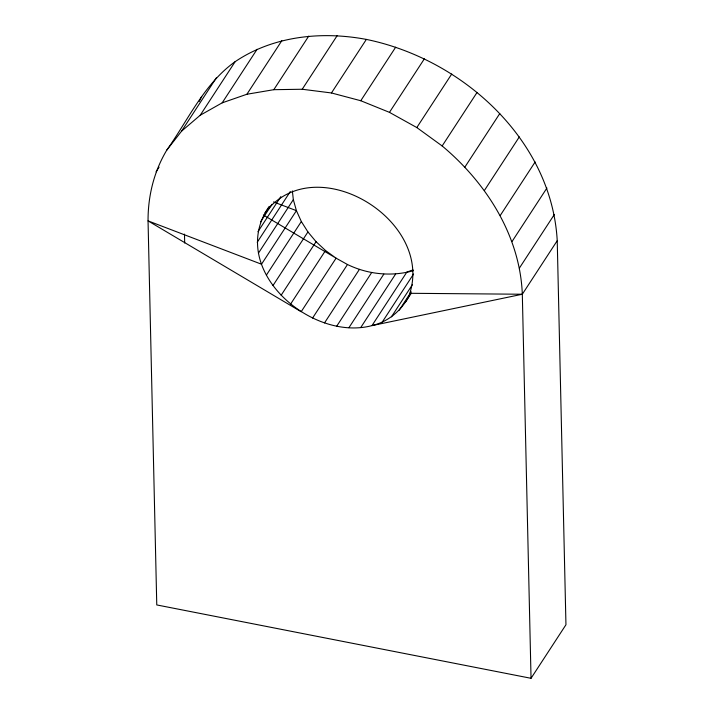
<?xml version="1.0" encoding="UTF-8"?>
<svg xmlns="http://www.w3.org/2000/svg" width="714" height="714" viewBox="0 0 714 714"><rect width="100%" height="100%" fill="white"/><g stroke="black" fill="none" stroke-linecap="round" stroke-linejoin="round"><path stroke-width="1.07" d="M557.232 240.689L565.952 624.75L531.038 678.3L156.768 604.936L148.048 220.876C147.95 196.064 153.965 171.512 166.755 150.154C188.255 119.845 204.061 83.824 235.138 61.681C273.337 35.861 321.862 31.023 366.362 39.413C462.02 59.03 551.565 139.337 557.232 240.689L522.318 294.239L371.967 325.611C309.974 342.122 226.454 267.857 269.223 206.346M199.233 101.522L201.669 96.595M413.067 269.91L406.882 272.052L371.967 325.611C389.782 321.416 404.231 308.252 411.023 291.446M166.755 150.154L181.597 131.135L216.512 77.585M156.054 171.815L159.07 167.192M181.597 131.135L200.223 115.24L235.138 61.681M200.223 115.24L222.17 102.843L257.085 49.284M222.17 102.843L246.901 94.248L281.816 40.698M246.901 94.248L273.801 89.687L308.716 36.128M273.801 89.687L302.218 89.25L337.133 35.7M302.218 89.25L331.448 92.963L366.362 39.413M260.548 221.831L271.989 204.284M257.933 231.738L280.807 196.653M257.21 242.278L290.321 191.495M258.414 253.193L293.329 199.643L292.365 190.906M331.448 92.963L360.766 100.728L395.681 47.178M266.42 275.077L301.335 221.527L296.426 210.666L293.329 199.643M273.016 285.511L307.93 231.952L301.335 221.527M360.766 100.728L389.46 112.357L424.375 58.807M281.146 295.248L316.07 241.698L307.93 231.952M290.616 304.057L325.53 250.507L316.07 241.698M389.46 112.357L416.815 127.556L451.73 74.006M312.571 318.06L347.486 264.51C367.888 274.426 391.54 276.836 413.424 270.686M324.522 322.906L359.437 269.356M531.038 678.3L522.318 294.239C520.024 235.665 486.225 182.775 442.153 145.959L477.068 92.409M336.74 326.146L371.655 272.587M348.923 327.69L383.837 274.131M464.868 167.112L499.782 113.562M360.757 327.512L395.672 273.953M382.276 322.032L413.576 274.015M391.424 316.864L412.487 284.547M399.18 310.242L410.621 292.695M405.365 302.317L411.389 293.079M484.387 190.495L519.301 136.936M500.228 215.521L535.143 161.971M512 241.582L546.924 188.032M519.426 268.045L554.341 214.495M265.001 212.808C314.321 147.655 433.344 219.055 409.818 293.293L522.318 294.239M273.524 201.919L296.426 210.666L261.511 264.216L148.048 220.876L301.174 311.732L336.089 258.173L347.486 264.51M263.359 215.021L336.089 258.173L325.53 250.507M416.815 127.556L442.153 145.959M184.48 234.121L184.685 243.019"/></g></svg>
